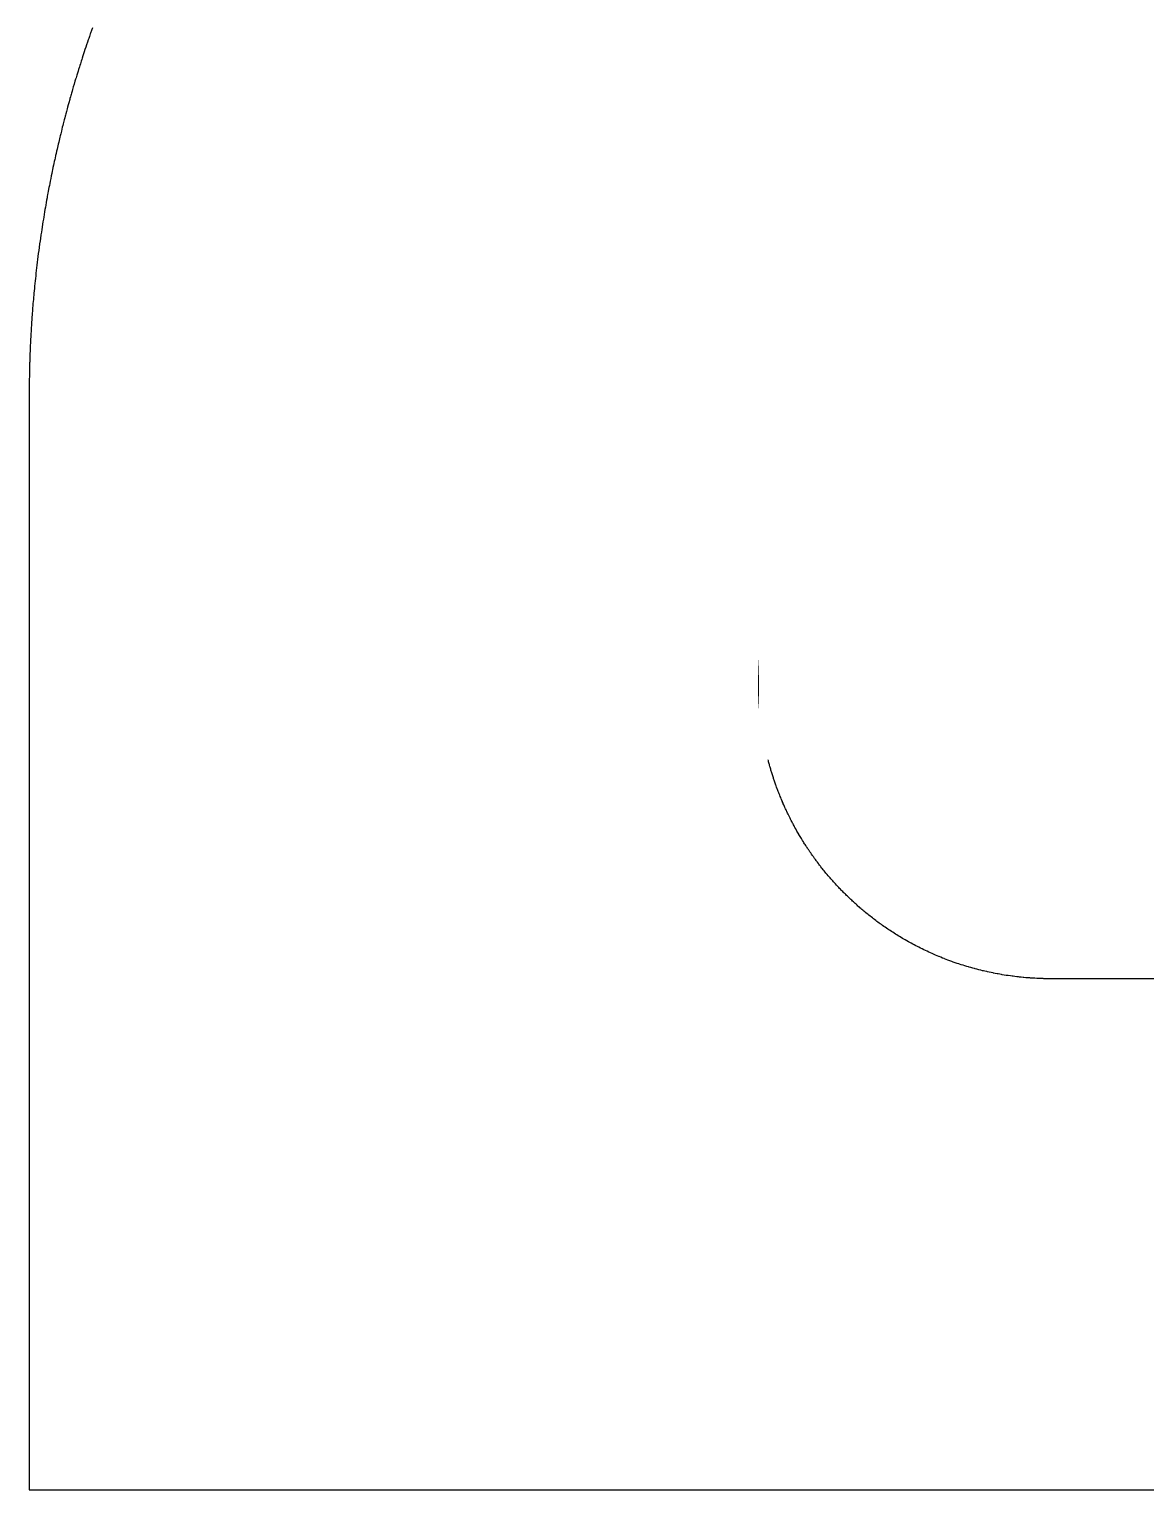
# Model space of a CAD drawing. Extents: x 0 to 300, y 0 to 200.
# Drawn here: x 0 to 76.5, y 0 to 100 of the extents above; entities that cross this region are included whole.
import ezdxf

# ---------------------------------------------------------------- set-up
doc = ezdxf.new("R2010")
doc.units = 0

msp = doc.modelspace()

# ---------------------------------------------------------------- linework, layer by layer
for p, q in [((4.33199, 100.12), (4.26999, 99.9453)), ((3.98999, 99.1367), (3.93199, 98.9654)), ((4.04799, 99.3067), (3.98999, 99.1367)), ((4.08199, 99.4057), (4.04799, 99.3067)), ((4.12799, 99.5389), (4.08199, 99.4057)), ((4.18799, 99.7115), (4.12799, 99.5389)), ((4.20799, 99.7688), (4.18799, 99.7115)), ((4.26999, 99.9453), (4.20799, 99.7688)), ((3.62999, 98.0504), (3.59999, 97.9574)), ((3.68199, 98.2108), (3.62999, 98.0504)), ((3.76799, 98.4734), (3.68199, 98.2108)), ((3.82199, 98.6367), (3.76799, 98.4734)), ((3.87799, 98.8046), (3.82199, 98.6367)), ((3.93199, 98.9654), (3.87799, 98.8046)), ((3.34999, 97.1648), (3.30399, 97.0155)), ((3.38199, 97.268), (3.34999, 97.1648)), ((3.44199, 97.46), (3.38199, 97.268)), ((3.47198, 97.5554), (3.44199, 97.46)), ((3.506, 97.6629), (3.47198, 97.5554)), ((3.56599, 97.8513), (3.506, 97.6629)), ((3.59999, 97.9574), (3.56599, 97.8513)), ((3.02399, 96.0821), (2.96999, 95.8969)), ((3.08199, 96.2791), (3.02399, 96.0821)), ((3.13799, 96.4675), (3.08199, 96.2791)), ((3.18199, 96.6142), (3.13799, 96.4675)), ((3.20999, 96.707), (3.18199, 96.6142)), ((3.23599, 96.7928), (3.20999, 96.707)), ((3.26199, 96.8783), (3.23599, 96.7928)), ((3.30399, 97.0155), (3.26199, 96.8783)), ((2.77399, 95.209), (2.71599, 95.0006)), ((2.79599, 95.2875), (2.77399, 95.209)), ((2.82999, 95.4081), (2.79599, 95.2875)), ((2.85199, 95.4857), (2.82999, 95.4081)), ((2.87599, 95.5701), (2.85199, 95.4857)), ((2.89999, 95.6541), (2.87599, 95.5701)), ((2.93599, 95.7793), (2.89999, 95.6541)), ((2.96999, 95.8969), (2.93599, 95.7793)), ((2.46599, 94.074), (2.43599, 93.9596)), ((2.48399, 94.1423), (2.46599, 94.074)), ((2.51199, 94.2481), (2.48399, 94.1423)), ((2.55399, 94.4056), (2.51199, 94.2481)), ((2.60199, 94.5839), (2.55399, 94.4056)), ((2.63399, 94.7018), (2.60199, 94.5839)), ((2.674, 94.8482), (2.63399, 94.7018)), ((2.71599, 95.0006), (2.674, 94.8482)), ((2.20599, 93.0564), (2.18199, 92.9594)), ((2.23599, 93.1769), (2.20599, 93.0564)), ((2.26999, 93.3125), (2.23599, 93.1769)), ((2.30399, 93.447), (2.26999, 93.3125)), ((2.32999, 93.5491), (2.30399, 93.447)), ((2.35599, 93.6507), (2.32999, 93.5491)), ((2.39999, 93.8213), (2.35599, 93.6507)), ((2.43599, 93.9596), (2.39999, 93.8213)), ((1.96399, 92.0512), (1.93799, 91.9394)), ((1.99199, 92.1707), (1.96399, 92.0512)), ((2.01999, 92.2893), (1.99199, 92.1707)), ((2.04799, 92.4071), (2.01999, 92.2893)), ((2.07599, 92.524), (2.04799, 92.4071)), ((2.10599, 92.6484), (2.07599, 92.524)), ((2.12799, 92.739), (2.10599, 92.6484)), ((2.15799, 92.8618), (2.12799, 92.739)), ((2.18199, 92.9594), (2.15799, 92.8618)), ((1.74799, 91.098), (1.71999, 90.97)), ((1.77199, 91.2068), (1.74799, 91.098)), ((1.812, 91.3865), (1.77199, 91.2068)), ((1.842, 91.5199), (1.812, 91.3865)), ((1.87999, 91.6873), (1.842, 91.5199)), ((1.91199, 91.8269), (1.87999, 91.6873)), ((1.93799, 91.9394), (1.91199, 91.8269)), ((1.54599, 90.1496), (1.51399, 89.9936)), ((1.57999, 90.3135), (1.54599, 90.1496)), ((1.59999, 90.4091), (1.57999, 90.3135)), ((1.62999, 90.5513), (1.59999, 90.4091)), ((1.66599, 90.7202), (1.62999, 90.5513)), ((1.69199, 90.841), (1.66599, 90.7202)), ((1.71999, 90.97), (1.69199, 90.841)), ((1.33199, 89.0722), (1.30399, 88.9248)), ((1.35399, 89.1868), (1.33199, 89.0722)), ((1.38199, 89.3314), (1.35399, 89.1868)), ((1.40999, 89.4745), (1.38199, 89.3314)), ((1.43999, 89.6262), (1.40999, 89.4745)), ((1.478, 89.8161), (1.43999, 89.6262)), ((1.51399, 89.9936), (1.478, 89.8161)), ((1.16599, 88.1735), (1.13399, 87.9928)), ((1.19199, 88.3184), (1.16599, 88.1735)), ((1.22198, 88.4836), (1.19199, 88.3184)), ((1.24199, 88.5925), (1.22198, 88.4836)), ((1.258, 88.6791), (1.24199, 88.5925)), ((1.284, 88.8185), (1.258, 88.6791)), ((1.30399, 88.9248), (1.284, 88.8185)), ((0.99399, 87.1701), (0.96999, 87.0233)), ((1.02399, 87.3512), (0.99399, 87.1701)), ((1.05199, 87.5177), (1.02399, 87.3512)), ((1.08199, 87.6937), (1.05199, 87.5177)), ((1.10999, 87.8557), (1.08199, 87.6937)), ((1.13399, 87.9928), (1.10999, 87.8557)), ((0.83198, 86.1404), (0.80199, 85.9388)), ((0.85799, 86.3121), (0.83198, 86.1404)), ((0.88399, 86.4812), (0.85799, 86.3121)), ((0.91599, 86.6859), (0.88399, 86.4812)), ((0.94199, 86.8496), (0.91599, 86.6859)), ((0.96999, 87.0233), (0.94199, 86.8496)), ((0.68199, 85.0913), (0.65399, 84.8829)), ((0.71399, 85.3242), (0.68199, 85.0913)), ((0.74399, 85.5379), (0.71399, 85.3242)), ((0.76799, 85.7056), (0.74399, 85.5379)), ((0.80199, 85.9388), (0.76799, 85.7056)), ((0.55199, 84.0827), (0.52599, 83.867)), ((0.57399, 84.2612), (0.55199, 84.0827)), ((0.59999, 84.4678), (0.57399, 84.2612)), ((0.62599, 84.67), (0.59999, 84.4678)), ((0.65399, 84.8829), (0.62599, 84.67)), ((72.352, 84.0088), (72.524, 84.0536)), ((72.524, 84.0536), (72.694, 84.0968)), ((72.694, 84.0968), (72.738, 84.1078)), ((72.738, 84.1078), (72.908, 84.1497)), ((72.908, 84.1497), (72.954, 84.1608)), ((72.954, 84.1608), (73.11, 84.1981)), ((73.11, 84.1981), (73.19, 84.2168)), ((73.19, 84.2168), (73.384, 84.2614)), ((73.384, 84.2614), (73.58, 84.305)), ((73.58, 84.305), (73.748, 84.3413)), ((73.748, 84.3413), (73.822, 84.357)), ((73.822, 84.357), (74.008, 84.3955)), ((74.008, 84.3955), (74.188, 84.4316)), ((74.188, 84.4316), (74.268, 84.4473)), ((74.268, 84.4473), (74.44, 84.4803)), ((74.44, 84.4803), (74.61, 84.5118)), ((74.61, 84.5118), (74.7, 84.5281)), ((74.7, 84.5281), (74.888, 84.5612)), ((74.888, 84.5612), (75.05, 84.5888)), ((75.05, 84.5888), (75.102, 84.5975)), ((75.102, 84.5975), (75.27, 84.6248)), ((75.27, 84.6248), (75.322, 84.633)), ((75.322, 84.633), (75.494, 84.6597)), ((75.494, 84.6597), (75.566, 84.6705)), ((75.566, 84.6705), (75.764, 84.6994)), ((75.764, 84.6994), (75.944, 84.7245)), ((75.944, 84.7245), (75.984, 84.73)), ((75.984, 84.73), (76.166, 84.754)), ((76.166, 84.754), (76.248, 84.7645)), ((76.248, 84.7645), (76.426, 84.7863)), ((76.426, 84.7863), (76.61, 84.8078)), ((0.44399, 83.1488), (0.424, 82.9637)), ((0.46399, 83.3297), (0.44399, 83.1488)), ((0.48399, 83.5068), (0.46399, 83.3297)), ((0.504, 83.6802), (0.48399, 83.5068)), ((0.52599, 83.867), (0.504, 83.6802)), ((69.176, 82.9793), (69.322, 83.0353)), ((69.322, 83.0353), (69.386, 83.0596)), ((69.386, 83.0596), (69.548, 83.1204)), ((69.548, 83.1204), (69.694, 83.1742)), ((69.694, 83.1742), (69.748, 83.1939)), ((69.748, 83.1939), (69.888, 83.2444)), ((69.888, 83.2444), (69.934, 83.2608)), ((69.934, 83.2608), (70.082, 83.3131)), ((70.082, 83.3131), (70.124, 83.3278)), ((70.124, 83.3278), (70.276, 83.3803)), ((70.276, 83.3803), (70.344, 83.4035)), ((70.344, 83.4035), (70.51, 83.4594)), ((70.51, 83.4594), (70.666, 83.511)), ((70.666, 83.511), (70.714, 83.5267)), ((70.714, 83.5267), (70.86, 83.5738)), ((70.86, 83.5738), (70.914, 83.591)), ((70.914, 83.591), (71.074, 83.6413)), ((71.074, 83.6413), (71.138, 83.6612)), ((71.138, 83.6612), (71.298, 83.7102)), ((71.298, 83.7102), (71.47, 83.7618)), ((71.47, 83.7618), (71.506, 83.7724)), ((71.506, 83.7724), (71.664, 83.8186)), ((71.664, 83.8186), (71.706, 83.8307)), ((71.706, 83.8307), (71.86, 83.8746)), ((71.86, 83.8746), (71.942, 83.8976)), ((71.942, 83.8976), (72.108, 83.9433)), ((72.108, 83.9433), (72.272, 83.9875)), ((72.272, 83.9875), (72.352, 84.0088)), ((0.338, 82.1124), (0.32399, 81.9638)), ((0.35399, 82.2784), (0.338, 82.1124)), ((0.37, 82.4406), (0.35399, 82.2784)), ((0.38799, 82.619), (0.37, 82.4406)), ((0.40599, 82.7933), (0.38799, 82.619)), ((0.424, 82.9637), (0.40599, 82.7933)), ((66.912, 81.9945), (67.052, 82.062)), ((67.052, 82.062), (67.22, 82.1417)), ((67.22, 82.1417), (67.386, 82.2192)), ((67.386, 82.2192), (67.554, 82.2965)), ((67.554, 82.2965), (67.694, 82.3599)), ((67.694, 82.3599), (67.762, 82.3904)), ((67.762, 82.3904), (67.912, 82.4569)), ((67.912, 82.4569), (68.054, 82.519)), ((68.054, 82.519), (68.106, 82.5415)), ((68.106, 82.5415), (68.268, 82.6109)), ((68.268, 82.6109), (68.41, 82.6708)), ((68.41, 82.6708), (68.47, 82.6958)), ((68.47, 82.6958), (68.622, 82.7586)), ((68.622, 82.7586), (68.776, 82.8212)), ((68.776, 82.8212), (68.814, 82.8365)), ((68.814, 82.8365), (68.944, 82.8884)), ((68.944, 82.8884), (69.016, 82.9169)), ((69.016, 82.9169), (69.176, 82.9793)), ((0.24799, 81.0941), (0.23599, 80.9451)), ((0.25999, 81.2396), (0.24799, 81.0941)), ((0.27199, 81.3817), (0.25999, 81.2396)), ((0.284, 81.5207), (0.27199, 81.3817)), ((0.29799, 81.6792), (0.284, 81.5207)), ((0.31, 81.812), (0.29799, 81.6792)), ((0.32399, 81.9638), (0.31, 81.812)), ((64.994, 80.9773), (65.11, 81.044)), ((65.11, 81.044), (65.166, 81.0759)), ((65.166, 81.0759), (65.3, 81.1517)), ((65.3, 81.1517), (65.416, 81.2165)), ((65.416, 81.2165), (65.47, 81.2465)), ((65.47, 81.2465), (65.622, 81.3301)), ((65.622, 81.3301), (65.76, 81.405)), ((65.76, 81.405), (65.884, 81.4715)), ((65.884, 81.4715), (65.936, 81.4991)), ((65.936, 81.4991), (66.072, 81.5709)), ((66.072, 81.5709), (66.22, 81.6479)), ((66.22, 81.6479), (66.384, 81.7321)), ((66.384, 81.7321), (66.526, 81.8039)), ((66.526, 81.8039), (66.578, 81.83)), ((66.578, 81.83), (66.718, 81.8996)), ((66.718, 81.8996), (66.854, 81.9663)), ((66.854, 81.9663), (66.912, 81.9945)), ((0.174, 80.1059), (0.16598, 79.9872)), ((0.18199, 80.2218), (0.174, 80.1059)), ((0.18999, 80.3351), (0.18199, 80.2218)), ((0.198, 80.4462), (0.18999, 80.3351)), ((0.20799, 80.5818), (0.198, 80.4462)), ((0.21799, 80.7142), (0.20799, 80.5818)), ((0.226, 80.818), (0.21799, 80.7142)), ((0.23599, 80.9451), (0.226, 80.818)), ((63.44, 80.0153), (63.574, 80.1035)), ((63.574, 80.1035), (63.714, 80.1946)), ((63.714, 80.1946), (63.846, 80.2794)), ((63.846, 80.2794), (63.988, 80.3696)), ((63.988, 80.3696), (64.132, 80.4599)), ((64.132, 80.4599), (64.268, 80.5442)), ((64.268, 80.5442), (64.416, 80.6347)), ((64.416, 80.6347), (64.552, 80.7169)), ((64.552, 80.7169), (64.666, 80.785)), ((64.666, 80.785), (64.72, 80.8171)), ((64.72, 80.8171), (64.854, 80.8959)), ((64.854, 80.8959), (64.994, 80.9773)), ((0.10998, 79.0605), (0.10399, 78.9483)), ((0.118, 79.2055), (0.10998, 79.0605)), ((0.12399, 79.311), (0.118, 79.2055)), ((0.12999, 79.414), (0.12399, 79.311)), ((0.13599, 79.5146), (0.12999, 79.414)), ((0.142, 79.613), (0.13599, 79.5146)), ((0.14999, 79.741), (0.142, 79.613)), ((0.15799, 79.8657), (0.14999, 79.741)), ((0.16598, 79.9872), (0.15799, 79.8657)), ((61.94, 78.9549), (62.064, 79.0479)), ((62.064, 79.0479), (62.192, 79.1428)), ((62.192, 79.1428), (62.302, 79.2236)), ((62.302, 79.2236), (62.43, 79.3166)), ((62.43, 79.3166), (62.55, 79.4028)), ((62.55, 79.4028), (62.666, 79.4854)), ((62.666, 79.4854), (62.776, 79.5629)), ((62.776, 79.5629), (62.826, 79.5978)), ((62.826, 79.5978), (62.932, 79.6715)), ((62.932, 79.6715), (63.054, 79.7555)), ((63.054, 79.7555), (63.18, 79.8412)), ((63.18, 79.8412), (63.312, 79.9301)), ((63.312, 79.9301), (63.44, 80.0153)), ((0.062, 78.049), (0.058, 77.949)), ((0.06599, 78.1457), (0.062, 78.049)), ((0.06999, 78.2396), (0.06599, 78.1457)), ((0.07399, 78.3308), (0.06999, 78.2396)), ((0.07799, 78.4196), (0.07399, 78.3308)), ((0.08199, 78.5062), (0.07799, 78.4196)), ((0.088, 78.6321), (0.08199, 78.5062)), ((0.092, 78.7137), (0.088, 78.6321)), ((0.09799, 78.8328), (0.092, 78.7137)), ((0.10399, 78.9483), (0.09799, 78.8328)), ((60.744, 78.0045), (60.848, 78.0911)), ((60.848, 78.0911), (60.954, 78.1786)), ((60.954, 78.1786), (61.05, 78.2572)), ((61.05, 78.2572), (61.164, 78.3496)), ((61.164, 78.3496), (61.27, 78.4347)), ((61.27, 78.4347), (61.382, 78.5238)), ((61.382, 78.5238), (61.494, 78.612)), ((61.494, 78.612), (61.604, 78.6978)), ((61.604, 78.6978), (61.716, 78.7843)), ((61.716, 78.7843), (61.83, 78.8716)), ((61.83, 78.8716), (61.94, 78.9549)), ((0.028, 77.0492), (0.02599, 76.9747)), ((0.03, 77.1211), (0.028, 77.0492)), ((0.032, 77.1906), (0.03, 77.1211)), ((0.034, 77.2581), (0.032, 77.1906)), ((0.036, 77.3235), (0.034, 77.2581)), ((0.03799, 77.3872), (0.036, 77.3235)), ((0.03999, 77.4492), (0.03799, 77.3872)), ((0.04199, 77.5096), (0.03999, 77.4492)), ((0.04399, 77.5687), (0.04199, 77.5096)), ((0.04599, 77.6264), (0.04399, 77.5687)), ((0.04999, 77.7381), (0.04599, 77.6264)), ((0.05399, 77.8455), (0.04999, 77.7381)), ((0.058, 77.949), (0.05399, 77.8455)), ((59.578, 76.9759), (59.682, 77.0721)), ((59.682, 77.0721), (59.768, 77.151)), ((59.768, 77.151), (59.852, 77.2274)), ((59.852, 77.2274), (59.938, 77.3051)), ((59.938, 77.3051), (60.048, 77.4035)), ((60.048, 77.4035), (60.15, 77.4939)), ((60.15, 77.4939), (60.24, 77.573)), ((60.24, 77.573), (60.332, 77.6532)), ((60.332, 77.6532), (60.44, 77.7466)), ((60.44, 77.7466), (60.544, 77.8356)), ((60.544, 77.8356), (60.636, 77.9137)), ((60.636, 77.9137), (60.744, 78.0045)), ((0.008, 76.0954), (0.006, 75.9487)), ((0.00999, 76.2247), (0.008, 76.0954)), ((0.01199, 76.3416), (0.00999, 76.2247)), ((0.01399, 76.4491), (0.01199, 76.3416)), ((0.01599, 76.5491), (0.01399, 76.4491)), ((0.01799, 76.6431), (0.01599, 76.5491)), ((0.01999, 76.7319), (0.01799, 76.6431)), ((0.02199, 76.8165), (0.01999, 76.7319)), ((0.02399, 76.8972), (0.02199, 76.8165)), ((0.02599, 76.9747), (0.02399, 76.8972)), ((58.576, 76.0003), (58.658, 76.0836)), ((58.658, 76.0836), (58.732, 76.1583)), ((58.732, 76.1583), (58.814, 76.2404)), ((58.814, 76.2404), (58.9, 76.3258)), ((58.9, 76.3258), (58.986, 76.4106)), ((58.986, 76.4106), (59.054, 76.4771)), ((59.054, 76.4771), (59.154, 76.5742)), ((59.154, 76.5742), (59.234, 76.6512)), ((59.234, 76.6512), (59.322, 76.7352)), ((59.322, 76.7352), (59.406, 76.8148)), ((59.406, 76.8148), (59.498, 76.9013)), ((59.498, 76.9013), (59.578, 76.9759)), ((0.002, 75.5477), (0, 75)), ((0.004, 75.7746), (0.002, 75.5477)), ((0.006, 75.9487), (0.004, 75.7746)), ((57.62, 74.9784), (57.688, 75.0543)), ((57.688, 75.0543), (57.76, 75.1341)), ((57.76, 75.1341), (57.826, 75.2068)), ((57.826, 75.2068), (57.902, 75.2899)), ((57.902, 75.2899), (57.964, 75.3572)), ((57.964, 75.3572), (58.044, 75.4434)), ((58.044, 75.4434), (58.122, 75.5269)), ((58.122, 75.5269), (58.19, 75.5991)), ((58.19, 75.5991), (58.268, 75.6814)), ((58.268, 75.6814), (58.318, 75.7338)), ((58.318, 75.7338), (58.41, 75.8296)), ((58.41, 75.8296), (58.494, 75.9163)), ((58.494, 75.9163), (58.576, 76.0003)), ((0, 75), (0, 0)), ((56.8, 74.02), (56.858, 74.0905)), ((56.858, 74.0905), (56.916, 74.1606)), ((56.916, 74.1606), (56.986, 74.2446)), ((56.986, 74.2446), (57.042, 74.3114)), ((57.042, 74.3114), (57.102, 74.3825)), ((57.102, 74.3825), (57.15, 74.4391)), ((57.15, 74.4391), (57.232, 74.535)), ((57.232, 74.535), (57.298, 74.6117)), ((57.298, 74.6117), (57.356, 74.6786)), ((57.356, 74.6786), (57.432, 74.7658)), ((57.432, 74.7658), (57.49, 74.8318)), ((57.49, 74.8318), (57.546, 74.8952)), ((57.546, 74.8952), (57.62, 74.9784)), ((55.998, 72.9973), (56.044, 73.0585)), ((56.044, 73.0585), (56.106, 73.1405)), ((56.106, 73.1405), (56.194, 73.2558)), ((56.194, 73.2558), (56.248, 73.326)), ((56.248, 73.326), (56.3, 73.3932)), ((56.3, 73.3932), (56.356, 73.4651)), ((56.356, 73.4651), (56.41, 73.5341)), ((56.41, 73.5341), (56.462, 73.6001)), ((56.462, 73.6001), (56.518, 73.6707)), ((56.518, 73.6707), (56.58, 73.7484)), ((56.58, 73.7484), (56.632, 73.8132)), ((56.632, 73.8132), (56.694, 73.89)), ((56.694, 73.89), (56.742, 73.949)), ((56.742, 73.949), (56.8, 74.02)), ((55.272, 71.9861), (55.318, 72.0528)), ((55.318, 72.0528), (55.354, 72.1048)), ((55.354, 72.1048), (55.408, 72.1824)), ((55.408, 72.1824), (55.488, 72.2963)), ((55.488, 72.2963), (55.526, 72.35)), ((55.526, 72.35), (55.578, 72.4231)), ((55.578, 72.4231), (55.622, 72.4846)), ((55.622, 72.4846), (55.666, 72.5458)), ((55.666, 72.5458), (55.716, 72.615)), ((55.716, 72.615), (55.748, 72.659)), ((55.748, 72.659), (55.804, 72.7357)), ((55.804, 72.7357), (55.856, 72.8064)), ((55.856, 72.8064), (55.944, 72.9251)), ((55.944, 72.9251), (55.998, 72.9973)), ((54.624, 71.0018), (54.66, 71.0588)), ((54.66, 71.0588), (54.694, 71.1123)), ((54.694, 71.1123), (54.734, 71.175)), ((54.734, 71.175), (54.772, 71.2342)), ((54.772, 71.2342), (54.802, 71.2807)), ((54.802, 71.2807), (54.85, 71.3547)), ((54.85, 71.3547), (54.924, 71.468)), ((54.924, 71.468), (54.996, 71.5771)), ((54.996, 71.5771), (55.07, 71.6882)), ((55.07, 71.6882), (55.11, 71.7478)), ((55.11, 71.7478), (55.194, 71.8719)), ((55.194, 71.8719), (55.272, 71.9861)), ((54.026, 70.0117), (54.054, 70.06)), ((54.054, 70.06), (54.082, 70.1082)), ((54.082, 70.1082), (54.138, 70.2038)), ((54.138, 70.2038), (54.206, 70.3189)), ((54.206, 70.3189), (54.264, 70.4162)), ((54.264, 70.4162), (54.294, 70.4661)), ((54.294, 70.4661), (54.33, 70.5258)), ((54.33, 70.5258), (54.388, 70.6213)), ((54.388, 70.6213), (54.428, 70.6867)), ((54.428, 70.6867), (54.46, 70.7388)), ((54.46, 70.7388), (54.494, 70.7938)), ((54.494, 70.7938), (54.526, 70.8454)), ((54.526, 70.8454), (54.554, 70.8903)), ((54.554, 70.8903), (54.624, 71.0018)), ((53.458, 68.9829), (53.508, 69.0774)), ((53.508, 69.0774), (53.554, 69.1637)), ((53.554, 69.1637), (53.578, 69.2084)), ((53.578, 69.2084), (53.602, 69.2529)), ((53.602, 69.2529), (53.628, 69.301)), ((53.628, 69.301), (53.656, 69.3525)), ((53.656, 69.3525), (53.704, 69.4402)), ((53.704, 69.4402), (53.748, 69.5201)), ((53.748, 69.5201), (53.804, 69.6208)), ((53.804, 69.6208), (53.832, 69.6709)), ((53.832, 69.6709), (53.858, 69.7172)), ((53.858, 69.7172), (53.888, 69.7704)), ((53.888, 69.7704), (53.916, 69.8197)), ((53.916, 69.8197), (53.94, 69.8619)), ((53.94, 69.8619), (53.998, 69.9632)), ((53.998, 69.9632), (54.026, 70.0117)), ((52.962, 67.9979), (52.978, 68.0312)), ((52.978, 68.0312), (53.04, 68.159)), ((53.04, 68.159), (53.076, 68.2325)), ((53.076, 68.2325), (53.094, 68.269)), ((53.094, 68.269), (53.138, 68.3579)), ((53.138, 68.3579), (53.156, 68.394)), ((53.156, 68.394), (53.194, 68.4699)), ((53.194, 68.4699), (53.238, 68.5571)), ((53.238, 68.5571), (53.262, 68.6044)), ((53.262, 68.6044), (53.304, 68.6866)), ((53.304, 68.6866), (53.326, 68.7294)), ((53.326, 68.7294), (53.346, 68.7682)), ((53.346, 68.7682), (53.388, 68.8492)), ((53.388, 68.8492), (53.416, 68.9029)), ((53.416, 68.9029), (53.436, 68.9411)), ((53.436, 68.9411), (53.458, 68.9829)), ((52.514, 67.0216), (52.544, 67.09)), ((52.544, 67.09), (52.574, 67.1579)), ((52.574, 67.1579), (52.606, 67.2298)), ((52.606, 67.2298), (52.62, 67.2611)), ((52.62, 67.2611), (52.666, 67.3633)), ((52.666, 67.3633), (52.718, 67.4777)), ((52.718, 67.4777), (52.732, 67.5082)), ((52.732, 67.5082), (52.768, 67.5864)), ((52.768, 67.5864), (52.802, 67.6597)), ((52.802, 67.6597), (52.818, 67.694)), ((52.818, 67.694), (52.868, 67.8006)), ((52.868, 67.8006), (52.908, 67.885)), ((52.908, 67.885), (52.944, 67.9604)), ((52.944, 67.9604), (52.962, 67.9979)), ((52.064, 65.9353), (52.11, 66.052)), ((52.11, 66.052), (52.156, 66.1674)), ((52.156, 66.1674), (52.194, 66.2617)), ((52.194, 66.2617), (52.216, 66.3159)), ((52.216, 66.3159), (52.268, 66.4427)), ((52.268, 66.4427), (52.294, 66.5055)), ((52.294, 66.5055), (52.332, 66.5966)), ((52.332, 66.5966), (52.358, 66.6585)), ((52.358, 66.6585), (52.388, 66.7293)), ((52.388, 66.7293), (52.414, 66.7904)), ((52.414, 66.7904), (52.444, 66.8603)), ((52.444, 66.8603), (52.486, 66.9574)), ((52.486, 66.9574), (52.514, 67.0216)), ((51.716, 65.0008), (51.744, 65.0796)), ((51.744, 65.0796), (51.776, 65.1689)), ((51.776, 65.1689), (51.804, 65.2462)), ((51.804, 65.2462), (51.832, 65.323)), ((51.832, 65.323), (51.86, 65.399)), ((51.86, 65.399), (51.888, 65.4745)), ((51.888, 65.4745), (51.93, 65.5865)), ((51.93, 65.5865), (51.96, 65.6658)), ((51.96, 65.6658), (51.99, 65.7443)), ((51.99, 65.7443), (52.022, 65.8273)), ((52.022, 65.8273), (52.046, 65.8892)), ((52.046, 65.8892), (52.064, 65.9353)), ((51.384, 64.0069), (51.416, 64.108)), ((51.416, 64.108), (51.466, 64.2634)), ((51.466, 64.2634), (51.496, 64.3553)), ((51.496, 64.3553), (51.524, 64.4402)), ((51.524, 64.4402), (51.552, 64.5242)), ((51.552, 64.5242), (51.582, 64.6134)), ((51.582, 64.6134), (51.61, 64.6958)), ((51.61, 64.6958), (51.636, 64.7716)), ((51.636, 64.7716), (51.658, 64.8352)), ((51.658, 64.8352), (51.682, 64.9041)), ((51.682, 64.9041), (51.716, 65.0008)), ((51.08, 62.9771), (51.11, 63.085)), ((51.11, 63.085), (51.138, 63.1844)), ((51.138, 63.1844), (51.162, 63.2686)), ((51.162, 63.2686), (51.19, 63.3656)), ((51.19, 63.3656), (51.21, 63.4342)), ((51.21, 63.4342), (51.23, 63.5022)), ((51.23, 63.5022), (51.258, 63.5964)), ((51.258, 63.5964), (51.274, 63.6497)), ((51.274, 63.6497), (51.302, 63.7421)), ((51.302, 63.7421), (51.322, 63.8075)), ((51.322, 63.8075), (51.354, 63.911)), ((51.354, 63.911), (51.384, 64.0069)), ((50.832, 62.0163), (50.84, 62.0494)), ((50.84, 62.0494), (50.86, 62.1316)), ((50.86, 62.1316), (50.888, 62.2451)), ((50.888, 62.2451), (50.916, 62.3567)), ((50.916, 62.3567), (50.94, 62.4509)), ((50.94, 62.4509), (50.968, 62.5593)), ((50.968, 62.5593), (50.998, 62.6736)), ((50.998, 62.6736), (51.018, 62.7488)), ((51.018, 62.7488), (51.034, 62.8084)), ((51.034, 62.8084), (51.05, 62.8675)), ((51.05, 62.8675), (51.08, 62.9771)), ((50.592, 60.9304), (50.618, 61.0579)), ((50.618, 61.0579), (50.644, 61.1826)), ((50.644, 61.1826), (50.666, 61.2862)), ((50.666, 61.2862), (50.686, 61.3788)), ((50.686, 61.3788), (50.714, 61.5062)), ((50.714, 61.5062), (50.728, 61.5689)), ((50.728, 61.5689), (50.748, 61.6574)), ((50.748, 61.6574), (50.77, 61.7533)), ((50.77, 61.7533), (50.798, 61.8734)), ((50.798, 61.8734), (50.814, 61.941)), ((50.814, 61.941), (50.832, 62.0163)), ((50.416, 59.9786), (50.438, 60.1077)), ((50.438, 60.1077), (50.456, 60.2108)), ((50.456, 60.2108), (50.476, 60.3229)), ((50.476, 60.3229), (50.498, 60.4435)), ((50.498, 60.4435), (50.522, 60.572)), ((50.522, 60.572), (50.544, 60.6872)), ((50.544, 60.6872), (50.568, 60.8101)), ((50.568, 60.8101), (50.592, 60.9304)), ((50.264, 58.9712), (50.276, 59.06)), ((50.276, 59.06), (50.288, 59.1469)), ((50.288, 59.1469), (50.302, 59.246)), ((50.302, 59.246), (50.316, 59.3428)), ((50.316, 59.3428), (50.332, 59.4508)), ((50.332, 59.4508), (50.35, 59.5692)), ((50.35, 59.5692), (50.364, 59.6591)), ((50.364, 59.6591), (50.38, 59.7598)), ((50.38, 59.7598), (50.396, 59.8583)), ((50.396, 59.8583), (50.416, 59.9786)), ((50.15, 57.9962), (50.158, 58.0749)), ((50.158, 58.0749), (50.166, 58.1516)), ((50.166, 58.1516), (50.176, 58.2448)), ((50.176, 58.2448), (50.184, 58.3176)), ((50.184, 58.3176), (50.192, 58.3887)), ((50.192, 58.3887), (50.2, 58.4583)), ((50.2, 58.4583), (50.21, 58.5434)), ((50.21, 58.5434), (50.22, 58.6265)), ((50.22, 58.6265), (50.23, 58.7077)), ((50.23, 58.7077), (50.242, 58.8028)), ((50.242, 58.8028), (50.252, 58.8803)), ((50.252, 58.8803), (50.264, 58.9712)), ((50.066, 56.9889), (50.07, 57.0482)), ((50.07, 57.0482), (50.074, 57.1058)), ((50.074, 57.1058), (50.078, 57.1619)), ((50.078, 57.1619), (50.082, 57.2166)), ((50.082, 57.2166), (50.088, 57.2961)), ((50.088, 57.2961), (50.092, 57.3477)), ((50.092, 57.3477), (50.098, 57.4229)), ((50.098, 57.4229), (50.104, 57.4958)), ((50.104, 57.4958), (50.11, 57.5667)), ((50.11, 57.5667), (50.118, 57.6582)), ((50.118, 57.6582), (50.124, 57.7248)), ((50.124, 57.7248), (50.13, 57.7898)), ((50.13, 57.7898), (50.136, 57.8533)), ((50.136, 57.8533), (50.142, 57.9154)), ((50.142, 57.9154), (50.15, 57.9962)), ((50.016, 55.9797), (50.018, 56.0391)), ((50.018, 56.0391), (50.02, 56.0953)), ((50.02, 56.0953), (50.022, 56.1487)), ((50.022, 56.1487), (50.024, 56.1998)), ((50.024, 56.1998), (50.026, 56.2487)), ((50.026, 56.2487), (50.028, 56.2958)), ((50.028, 56.2958), (50.03, 56.3413)), ((50.03, 56.3413), (50.032, 56.3853)), ((50.032, 56.3853), (50.034, 56.4279)), ((50.034, 56.4279), (50.036, 56.4692)), ((50.036, 56.4692), (50.038, 56.5095)), ((50.038, 56.5095), (50.04, 56.5487)), ((50.04, 56.5487), (50.042, 56.5869)), ((50.042, 56.5869), (50.044, 56.6242)), ((50.044, 56.6242), (50.046, 56.6607)), ((50.046, 56.6607), (50.05, 56.7313)), ((50.05, 56.7313), (50.054, 56.7992)), ((50.054, 56.7992), (50.058, 56.8646)), ((50.058, 56.8646), (50.062, 56.9277)), ((50.062, 56.9277), (50.066, 56.9889)), ((50, 55), (50.002, 55.3464)), ((50.002, 55.3464), (50.004, 55.4899)), ((50.004, 55.4899), (50.006, 55.6)), ((50.006, 55.6), (50.008, 55.6928)), ((50.008, 55.6928), (50.01, 55.7745)), ((50.01, 55.7745), (50.012, 55.8484)), ((50.012, 55.8484), (50.014, 55.9164)), ((50.014, 55.9164), (50.016, 55.9797)), ((50.002, 54.7172), (50, 55)), ((50.004, 54.6), (50.002, 54.7172)), ((50.006, 54.5101), (50.004, 54.6)), ((50.008, 54.4344), (50.006, 54.5101)), ((50.01, 54.3676), (50.008, 54.4344)), ((50.012, 54.3073), (50.01, 54.3676)), ((50.014, 54.2518), (50.012, 54.3073)), ((50.016, 54.2001), (50.014, 54.2518)), ((50.018, 54.1517), (50.016, 54.2001)), ((50.02, 54.1058), (50.018, 54.1517)), ((50.022, 54.0622), (50.02, 54.1058)), ((50.024, 54.0205), (50.022, 54.0622)), ((50.026, 53.9805), (50.024, 54.0205)), ((50.028, 53.9421), (50.026, 53.9805)), ((50.03, 53.905), (50.028, 53.9421)), ((50.032, 53.8691), (50.03, 53.905)), ((50.034, 53.8343), (50.032, 53.8691)), ((50.036, 53.8005), (50.034, 53.8343)), ((50.038, 53.7677), (50.036, 53.8005)), ((50.04, 53.7357), (50.038, 53.7677)), ((50.042, 53.7045), (50.04, 53.7357)), ((50.044, 53.6741), (50.042, 53.7045)), ((50.046, 53.6443), (50.044, 53.6741)), ((50.05, 53.5867), (50.046, 53.6443)), ((50.054, 53.5313), (50.05, 53.5867)), ((50.058, 53.4779), (50.054, 53.5313)), ((50.062, 53.4264), (50.058, 53.4779)), ((50.066, 53.3765), (50.062, 53.4264)), ((50.07, 53.3281), (50.066, 53.3765)), ((50.074, 53.2811), (50.07, 53.3281)), ((50.078, 53.2354), (50.074, 53.2811)), ((50.082, 53.1908), (50.078, 53.2354)), ((50.088, 53.1259), (50.082, 53.1908)), ((50.092, 53.0839), (50.088, 53.1259)), ((50.098, 53.0225), (50.092, 53.0839)), ((50.104, 52.963), (50.098, 53.0225)), ((50.11, 52.9053), (50.104, 52.963)), ((50.116, 52.849), (50.11, 52.9053)), ((50.122, 52.7943), (50.116, 52.849)), ((50.128, 52.7409), (50.122, 52.7943)), ((50.134, 52.6887), (50.128, 52.7409)), ((50.138, 52.6546), (50.134, 52.6887)), ((50.146, 52.5878), (50.138, 52.6546)), ((50.154, 52.5228), (50.146, 52.5878)), ((50.162, 52.4596), (50.154, 52.5228)), ((50.166, 52.4285), (50.162, 52.4596)), ((50.176, 52.3525), (50.166, 52.4285)), ((50.184, 52.2933), (50.176, 52.3525)), ((50.192, 52.2354), (50.184, 52.2933)), ((50.202, 52.1646), (50.192, 52.2354)), ((50.212, 52.0957), (50.202, 52.1646)), ((50.222, 52.0283), (50.212, 52.0957)), ((50.234, 51.9495), (50.222, 52.0283)), ((50.246, 51.8728), (50.234, 51.9495)), ((50.26, 51.7856), (50.246, 51.8728)), ((50.272, 51.7127), (50.26, 51.7856)), ((50.288, 51.6181), (50.272, 51.7127)), ((50.302, 51.5375), (50.288, 51.6181)), ((50.318, 51.4477), (50.302, 51.5375)), ((50.332, 51.371), (50.318, 51.4477)), ((50.35, 51.2747), (50.332, 51.371)), ((50.36, 51.2224), (50.35, 51.2747)), ((50.378, 51.13), (50.36, 51.2224)), ((50.388, 51.0796), (50.378, 51.13)), ((50.406, 50.9906), (50.388, 51.0796)), ((50.416, 50.942), (50.406, 50.9906)), ((50.438, 50.8373), (50.416, 50.942)), ((50.45, 50.7813), (50.438, 50.8373)), ((50.46, 50.7352), (50.45, 50.7813)), ((50.472, 50.6806), (50.46, 50.7352)), ((50.494, 50.5823), (50.472, 50.6806)), ((50.51, 50.5122), (50.494, 50.5823)), ((50.52, 50.469), (50.51, 50.5122)), ((50.546, 50.3587), (50.52, 50.469)), ((50.56, 50.3004), (50.546, 50.3587)), ((50.572, 50.251), (50.56, 50.3004)), ((50.584, 50.2022), (50.572, 50.251)), ((50.598, 50.1459), (50.584, 50.2022)), ((50.61, 50.0982), (50.598, 50.1459)), ((50.632, 50.0119), (50.61, 50.0982)), ((50.654, 49.9273), (50.632, 50.0119)), ((50.672, 49.8591), (50.654, 49.9273)), ((50.688, 49.7993), (50.672, 49.8591)), ((50.708, 49.7256), (50.688, 49.7993)), ((50.722, 49.6747), (50.708, 49.7256)), ((50.738, 49.6171), (50.722, 49.6747)), ((50.76, 49.539), (50.738, 49.6171)), ((50.776, 49.4829), (50.76, 49.539)), ((50.796, 49.4137), (50.776, 49.4829)), ((50.812, 49.359), (50.796, 49.4137)), ((50.832, 49.2914), (50.812, 49.359)), ((50.852, 49.2247), (50.832, 49.2914)), ((50.87, 49.1653), (50.852, 49.2247)), ((50.888, 49.1067), (50.87, 49.1653)), ((50.91, 49.0358), (50.888, 49.1067)), ((50.934, 48.9595), (50.91, 49.0358)), ((50.956, 48.8905), (50.934, 48.9595)), ((50.978, 48.8223), (50.956, 48.8905)), ((50.998, 48.7611), (50.978, 48.8223)), ((51.014, 48.7126), (50.998, 48.7611)), ((51.034, 48.6525), (51.014, 48.7126)), ((51.054, 48.593), (51.034, 48.6525)), ((51.074, 48.5342), (51.054, 48.593)), ((51.096, 48.4702), (51.074, 48.5342)), ((51.124, 48.3896), (51.096, 48.4702)), ((51.144, 48.3328), (51.124, 48.3896)), ((51.168, 48.2653), (51.144, 48.3328)), ((51.186, 48.2152), (51.168, 48.2653)), ((51.222, 48.1162), (51.186, 48.2152)), ((51.262, 48.008), (51.222, 48.1162)), ((51.28, 47.96), (51.262, 48.008)), ((51.304, 47.8965), (51.28, 47.96)), ((51.332, 47.8232), (51.304, 47.8965)), ((51.348, 47.7818), (51.332, 47.8232)), ((51.37, 47.7252), (51.348, 47.7818)), ((51.394, 47.664), (51.37, 47.7252)), ((51.408, 47.6286), (51.394, 47.664)), ((51.432, 47.5683), (51.408, 47.6286)), ((51.466, 47.4839), (51.432, 47.5683)), ((51.498, 47.4055), (51.466, 47.4839)), ((51.53, 47.328), (51.498, 47.4055)), ((51.554, 47.2705), (51.53, 47.328)), ((51.582, 47.204), (51.554, 47.2705)), ((51.612, 47.1335), (51.582, 47.204)), ((51.63, 47.0916), (51.612, 47.1335)), ((51.658, 47.0268), (51.63, 47.0916)), ((51.678, 46.981), (51.658, 47.0268)), ((51.708, 46.9128), (51.678, 46.981)), ((51.728, 46.8677), (51.708, 46.9128)), ((51.76, 46.7962), (51.728, 46.8677)), ((51.792, 46.7254), (51.76, 46.7962)), ((51.832, 46.638), (51.792, 46.7254)), ((51.868, 46.5602), (51.832, 46.638)), ((51.894, 46.5045), (51.868, 46.5602)), ((51.918, 46.4536), (51.894, 46.5045)), ((51.968, 46.3486), (51.918, 46.4536)), ((52.002, 46.2781), (51.968, 46.3486)), ((52.028, 46.2246), (52.002, 46.2781)), ((52.07, 46.1391), (52.028, 46.2246)), ((52.094, 46.0907), (52.07, 46.1391)), ((52.138, 46.0028), (52.094, 46.0907)), ((52.18, 45.9199), (52.138, 46.0028)), ((52.222, 45.838), (52.18, 45.9199)), ((52.252, 45.78), (52.222, 45.838)), ((52.276, 45.7339), (52.252, 45.78)), ((52.314, 45.6616), (52.276, 45.7339)), ((52.342, 45.6088), (52.314, 45.6616)), ((52.374, 45.5488), (52.342, 45.6088)), ((52.41, 45.482), (52.374, 45.5488)), ((52.446, 45.4158), (52.41, 45.482)), ((52.474, 45.3647), (52.446, 45.4158)), ((52.526, 45.2707), (52.474, 45.3647)), ((52.554, 45.2206), (52.526, 45.2707)), ((52.614, 45.1143), (52.554, 45.2206)), ((52.656, 45.0408), (52.614, 45.1143)), ((52.696, 44.9715), (52.656, 45.0408)), ((52.73, 44.913), (52.696, 44.9715)), ((52.75, 44.8788), (52.73, 44.913)), ((52.792, 44.8076), (52.75, 44.8788)), ((52.834, 44.737), (52.792, 44.8076)), ((52.874, 44.6704), (52.834, 44.737)), ((52.918, 44.5978), (52.874, 44.6704)), ((52.964, 44.5226), (52.918, 44.5978)), ((52.998, 44.4676), (52.964, 44.5226)), ((53.054, 44.3777), (52.998, 44.4676)), ((53.094, 44.3141), (53.054, 44.3777)), ((53.14, 44.2417), (53.094, 44.3141)), ((53.168, 44.198), (53.14, 44.2417)), ((53.214, 44.1266), (53.168, 44.198)), ((53.268, 44.0437), (53.214, 44.1266)), ((53.304, 43.9889), (53.268, 44.0437)), ((53.342, 43.9315), (53.304, 43.9889)), ((53.368, 43.8925), (53.342, 43.9315)), ((53.394, 43.8537), (53.368, 43.8925)), ((53.42, 43.815), (53.394, 43.8537)), ((53.448, 43.7736), (53.42, 43.815)), ((53.474, 43.7354), (53.448, 43.7736)), ((53.502, 43.6944), (53.474, 43.7354)), ((53.556, 43.616), (53.502, 43.6944)), ((53.586, 43.5728), (53.556, 43.616)), ((53.614, 43.5327), (53.586, 43.5728)), ((53.666, 43.4587), (53.614, 43.5327)), ((53.7, 43.4108), (53.666, 43.4587)), ((53.732, 43.3659), (53.7, 43.4108)), ((53.764, 43.3213), (53.732, 43.3659)), ((53.824, 43.2383), (53.764, 43.3213)), ((53.878, 43.1644), (53.824, 43.2383)), ((53.918, 43.1101), (53.878, 43.1644)), ((53.952, 43.0643), (53.918, 43.1101)), ((53.986, 43.0187), (53.952, 43.0643)), ((54.016, 42.9787), (53.986, 43.0187)), ((54.056, 42.9257), (54.016, 42.9787)), ((54.084, 42.8888), (54.056, 42.9257)), ((54.122, 42.839), (54.084, 42.8888)), ((54.166, 42.7818), (54.122, 42.839)), ((54.226, 42.7044), (54.166, 42.7818)), ((54.256, 42.666), (54.226, 42.7044)), ((54.322, 42.5822), (54.256, 42.666)), ((54.37, 42.5219), (54.322, 42.5822)), ((54.416, 42.4645), (54.37, 42.5219)), ((54.48, 42.3853), (54.416, 42.4645)), ((54.548, 42.3021), (54.48, 42.3853)), ((54.602, 42.2367), (54.548, 42.3021)), ((54.64, 42.191), (54.602, 42.2367)), ((54.682, 42.1408), (54.64, 42.191)), ((54.76, 42.0484), (54.682, 42.1408)), ((54.806, 41.9945), (54.76, 42.0484)), ((54.88, 41.9086), (54.806, 41.9945)), ((54.93, 41.851), (54.88, 41.9086)), ((54.976, 41.7985), (54.93, 41.851)), ((55.014, 41.7554), (54.976, 41.7985)), ((55.06, 41.7035), (55.014, 41.7554)), ((55.112, 41.6453), (55.06, 41.7035)), ((55.154, 41.5986), (55.112, 41.6453)), ((55.198, 41.55), (55.154, 41.5986)), ((55.252, 41.4909), (55.198, 41.55)), ((55.328, 41.4084), (55.252, 41.4909)), ((55.39, 41.3417), (55.328, 41.4084)), ((55.436, 41.2927), (55.39, 41.3417)), ((55.486, 41.2398), (55.436, 41.2927)), ((55.538, 41.1851), (55.486, 41.2398)), ((55.588, 41.133), (55.538, 41.1851)), ((55.646, 41.0729), (55.588, 41.133)), ((55.696, 41.0216), (55.646, 41.0729)), ((55.75, 40.9666), (55.696, 41.0216)), ((55.806, 40.9099), (55.75, 40.9666)), ((55.848, 40.8677), (55.806, 40.9099)), ((55.908, 40.8079), (55.848, 40.8677)), ((55.956, 40.7604), (55.908, 40.8079)), ((56.018, 40.6995), (55.956, 40.7604)), ((56.07, 40.6488), (56.018, 40.6995)), ((56.166, 40.5563), (56.07, 40.6488)), ((56.238, 40.4877), (56.166, 40.5563)), ((56.306, 40.4235), (56.238, 40.4877)), ((56.362, 40.3711), (56.306, 40.4235)), ((56.424, 40.3135), (56.362, 40.3711)), ((56.484, 40.2583), (56.424, 40.3135)), ((56.592, 40.16), (56.484, 40.2583)), ((56.66, 40.0988), (56.592, 40.16)), ((56.734, 40.0329), (56.66, 40.0988)), ((56.792, 39.9817), (56.734, 40.0329)), ((56.868, 39.9152), (56.792, 39.9817)), ((56.924, 39.8666), (56.868, 39.9152)), ((56.99, 39.8099), (56.924, 39.8666)), ((57.062, 39.7485), (56.99, 39.8099)), ((57.126, 39.6944), (57.062, 39.7485)), ((57.198, 39.6342), (57.126, 39.6944)), ((57.264, 39.5794), (57.198, 39.6342)), ((57.338, 39.5186), (57.264, 39.5794)), ((57.418, 39.4535), (57.338, 39.5186)), ((57.484, 39.4003), (57.418, 39.4535)), ((57.548, 39.3492), (57.484, 39.4003)), ((57.632, 39.2827), (57.548, 39.3492)), ((57.698, 39.231), (57.632, 39.2827)), ((57.78, 39.1674), (57.698, 39.231)), ((57.862, 39.1044), (57.78, 39.1674)), ((57.926, 39.0558), (57.862, 39.1044)), ((58.008, 38.994), (57.926, 39.0558)), ((58.092, 38.9314), (58.008, 38.994)), ((58.16, 38.8812), (58.092, 38.9314)), ((58.25, 38.8155), (58.16, 38.8812)), ((58.322, 38.7635), (58.25, 38.8155)), ((58.4, 38.7077), (58.322, 38.7635)), ((58.482, 38.6496), (58.4, 38.7077)), ((58.574, 38.5852), (58.482, 38.6496)), ((58.658, 38.527), (58.574, 38.5852)), ((58.754, 38.4613), (58.658, 38.527)), ((58.84, 38.4032), (58.754, 38.4613)), ((58.918, 38.351), (58.84, 38.4032)), ((59, 38.2967), (58.918, 38.351)), ((59.094, 38.2352), (59, 38.2967)), ((59.18, 38.1795), (59.094, 38.2352)), ((59.27, 38.122), (59.18, 38.1795)), ((59.362, 38.0638), (59.27, 38.122)), ((59.458, 38.0039), (59.362, 38.0638)), ((59.548, 37.9484), (59.458, 38.0039)), ((59.65, 37.8863), (59.548, 37.9484)), ((59.756, 37.8227), (59.65, 37.8863)), ((59.85, 37.767), (59.756, 37.8227)), ((59.946, 37.7108), (59.85, 37.767)), ((60.032, 37.661), (59.946, 37.7108)), ((60.142, 37.5983), (60.032, 37.661)), ((60.254, 37.5353), (60.142, 37.5983)), ((60.348, 37.4832), (60.254, 37.5353)), ((60.45, 37.4274), (60.348, 37.4832)), ((60.546, 37.3755), (60.45, 37.4274)), ((60.648, 37.3212), (60.546, 37.3755)), ((60.766, 37.2593), (60.648, 37.3212)), ((60.868, 37.2065), (60.766, 37.2593)), ((60.974, 37.1525), (60.868, 37.2065)), ((61.084, 37.0973), (60.974, 37.1525)), ((61.196, 37.042), (61.084, 37.0973)), ((61.306, 36.9885), (61.196, 37.042)), ((61.418, 36.9348), (61.306, 36.9885)), ((61.53, 36.8821), (61.418, 36.9348)), ((61.65, 36.8264), (61.53, 36.8821)), ((61.754, 36.779), (61.65, 36.8264)), ((61.868, 36.7279), (61.754, 36.779)), ((62.004, 36.6679), (61.868, 36.7279)), ((62.116, 36.6195), (62.004, 36.6679)), ((62.228, 36.5719), (62.116, 36.6195)), ((62.328, 36.53), (62.228, 36.5719)), ((62.362, 36.5159), (62.328, 36.53)), ((62.474, 36.47), (62.362, 36.5159)), ((62.596, 36.4209), (62.474, 36.47)), ((62.69, 36.3838), (62.596, 36.4209)), ((62.73, 36.3681), (62.69, 36.3838)), ((62.836, 36.3271), (62.73, 36.3681)), ((62.962, 36.2792), (62.836, 36.3271)), ((63.09, 36.2316), (62.962, 36.2792)), ((63.216, 36.1857), (63.09, 36.2316)), ((63.328, 36.1457), (63.216, 36.1857)), ((63.454, 36.1016), (63.328, 36.1457)), ((63.588, 36.0557), (63.454, 36.1016)), ((63.712, 36.0142), (63.588, 36.0557)), ((63.75, 36.0016), (63.712, 36.0142)), ((63.864, 35.9645), (63.75, 36.0016)), ((63.992, 35.9237), (63.864, 35.9645)), ((64.126, 35.882), (63.992, 35.9237)), ((64.244, 35.8462), (64.126, 35.882)), ((64.37, 35.8088), (64.244, 35.8462)), ((64.418, 35.7948), (64.37, 35.8088)), ((64.532, 35.762), (64.418, 35.7948)), ((64.674, 35.7222), (64.532, 35.762)), ((64.772, 35.6954), (64.674, 35.7222)), ((64.834, 35.6787), (64.772, 35.6954)), ((64.938, 35.6512), (64.834, 35.6787)), ((65.078, 35.6151), (64.938, 35.6512)), ((65.224, 35.5786), (65.078, 35.6151)), ((65.328, 35.5533), (65.224, 35.5786)), ((65.39, 35.5385), (65.328, 35.5533)), ((65.49, 35.5151), (65.39, 35.5385)), ((65.62, 35.4855), (65.49, 35.5151)), ((65.668, 35.4748), (65.62, 35.4855)), ((65.784, 35.4494), (65.668, 35.4748)), ((65.922, 35.4202), (65.784, 35.4494)), ((66.048, 35.3943), (65.922, 35.4202)), ((66.092, 35.3855), (66.048, 35.3943)), ((66.206, 35.3631), (66.092, 35.3855)), ((66.342, 35.3374), (66.206, 35.3631)), ((66.39, 35.3285), (66.342, 35.3374)), ((66.504, 35.3079), (66.39, 35.3285)), ((66.626, 35.2866), (66.504, 35.3079)), ((66.668, 35.2795), (66.626, 35.2866)), ((66.81, 35.256), (66.668, 35.2795)), ((66.95, 35.2339), (66.81, 35.256)), ((67.086, 35.2134), (66.95, 35.2339)), ((67.238, 35.1916), (67.086, 35.2134)), ((67.366, 35.1742), (67.238, 35.1916)), ((67.418, 35.1674), (67.366, 35.1742)), ((67.538, 35.1521), (67.418, 35.1674)), ((67.684, 35.1345), (67.538, 35.1521)), ((67.8, 35.1214), (67.684, 35.1345)), ((67.862, 35.1146), (67.8, 35.1214)), ((67.984, 35.1019), (67.862, 35.1146)), ((68.118, 35.0887), (67.984, 35.1019)), ((68.168, 35.0841), (68.118, 35.0887)), ((68.288, 35.0734), (68.168, 35.0841)), ((68.436, 35.0612), (68.288, 35.0734)), ((68.564, 35.0516), (68.436, 35.0612)), ((68.618, 35.0478), (68.564, 35.0516)), ((68.738, 35.0398), (68.618, 35.0478)), ((68.874, 35.0317), (68.738, 35.0398)), ((68.918, 35.0293), (68.874, 35.0317)), ((69.046, 35.0228), (68.918, 35.0293)), ((69.176, 35.017), (69.046, 35.0228)), ((69.224, 35.015), (69.176, 35.017)), ((69.346, 35.0107), (69.224, 35.015)), ((69.476, 35.0069), (69.346, 35.0107)), ((69.53, 35.0055), (69.476, 35.0069)), ((69.656, 35.0029), (69.53, 35.0055)), ((69.782, 35.0012), (69.656, 35.0029)), ((69.838, 35.0006), (69.782, 35.0012)), ((69.922, 35.0001), (69.838, 35.0006)), ((125.12, 35.0003), (69.922, 35.0001)), ((0, 0), (250, 0))]:
    msp.add_line(p, q)

# ---------------------------------------------------------------- next in the draw order: wipeouts: each hides what was drawn before it
msp.add_wipeout([(50, 50), (300, 50), (300, 200), (50, 200)])

doc.saveas('drawing.dxf')
